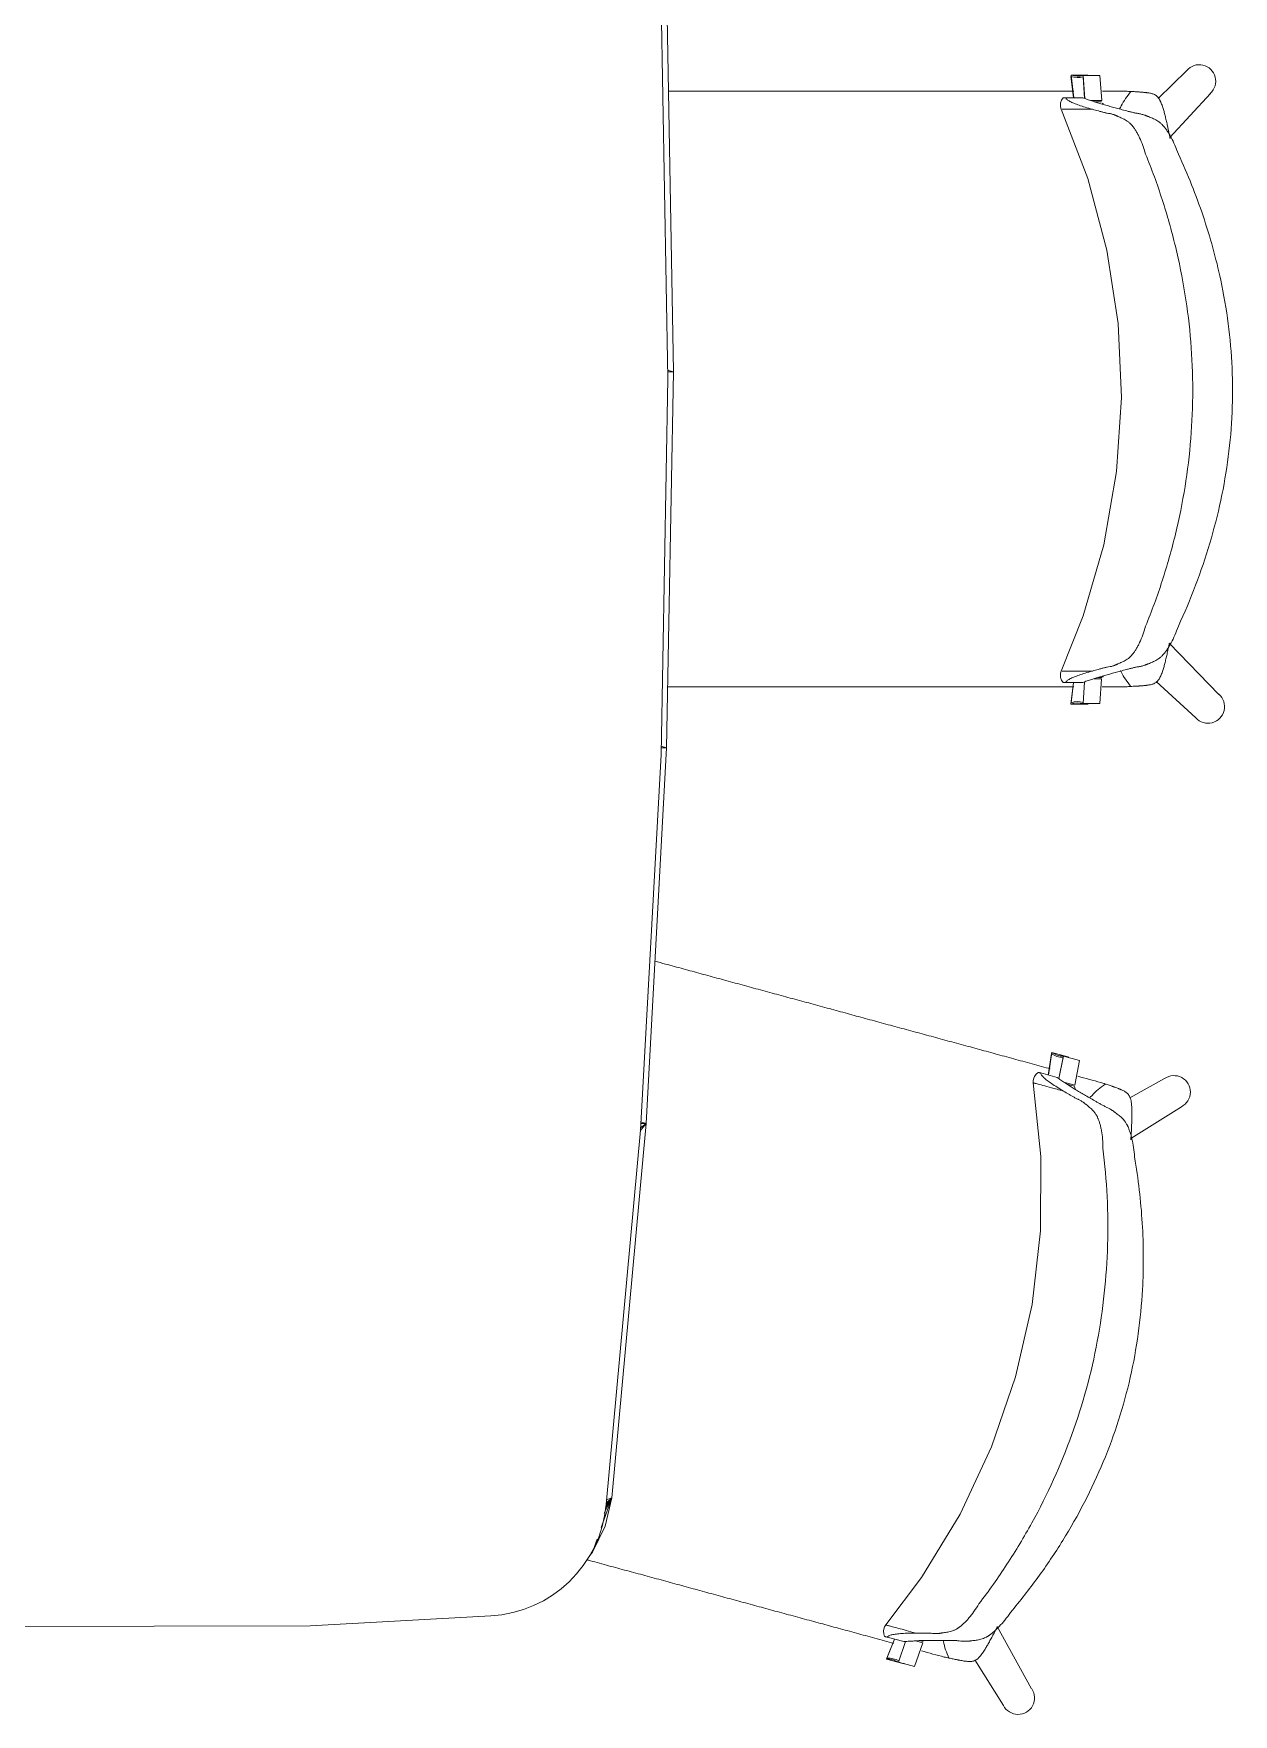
# Model space of a CAD drawing. Header units: millimetres. Extents: x 90978 to 295199, y -4084 to 97293.
# Drawn here: x 177945 to 178901, y 17096 to 18435 of the extents above; entities that cross this region are included whole.
import ezdxf

# ---------------------------------------------------------------- set-up
doc = ezdxf.new("R2010")
doc.units = ezdxf.units.MM
doc.header["$MEASUREMENT"] = 0
doc.layers.get('0').update_dxf_attribs({"linetype": 'CONTINUOUS'})
for name, color, linetype, lineweight in [('A-DETL-THIN', 8, 'CONTINUOUS', 9), ('G-IMPT', 8, 'CONTINUOUS', 9), ('I-FURN', 8, 'CONTINUOUS', 9)]:
    doc.layers.add(name, color=color, linetype=linetype, lineweight=lineweight)

# ---------------------------------------------------------------- blocks, each defined once
blk = doc.blocks.new('Synergy Type 3 - Desk Type 3_dwg_Family - 580997-310579-_3D_-V237-Level 0')
at = {"layer": 'G-IMPT'}
for p, q in [((-706.7, 2060.6), (-696.5, 2081.3)), ((-700.2, 2071), (-696.5, 2081.3)), ((-696.5, 2081.3), (-693.5, 2085)), ((-711.9, 2038.1), (-703.5, 2061.8)), ((-706.7, 2060.6), (-711.9, 2038.1)), ((-711.9, 2038.1), (-705.9, 2050.2)), ((-711.9, 2038.1), (-739.2, 1739.6)), ((-711.9, 2038.1), (-706.8, 2045.9)), ((-711.9, 2038.1), (-707.3, 2043.7)), ((-711.9, 2038.1), (-707.5, 2042.3)), ((-711.9, 2038.1), (-707.7, 2039.6)), ((-734.6, 1745.5), (-739.2, 1739.6)), ((-734.8, 1743.2), (-739.2, 1739.6)), ((-739.2, 1739.6), (-755.6, 1440.2)), ((-739.2, 1739.6), (-735, 1738.3)), ((-739.2, 1739.6), (-735, 1739.6)), ((-761.1, 1140.5), (-755.6, 1440.2)), ((-755.6, 1440.2), (-751.2, 1438.9)), ((-755.6, 1440.2), (-751.2, 1440.2)), ((-761.1, 1140.5), (-755.6, 840.8)), ((-761.1, 1140.5), (-756.4, 1139.1)), ((-761.1, 1140.5), (-756.5, 1140.5))]:
    blk.add_line(p, q, dxfattribs=at)

msp = doc.modelspace()

# ---------------------------------------------------------------- linework, layer by layer
at = {"layer": 'A-DETL-THIN'}
for p, q in [((178450.1, 18160.5), (178444.6, 18460.2)), ((178444.6, 17860.8), (178450.1, 18160.5)), ((178428.2, 17561.4), (178444.6, 17860.8)), ((178400.9, 17262.9), (178428.2, 17561.4)), ((177730.7, 17165.1), (178165.1, 17166.3)), ((178165.1, 17166.3), (178308.9, 17174.1))]:
    msp.add_line(p, q, dxfattribs=at)
msp.add_arc((178303.6, 17271.7), 97.7, 273.099, 354.8471, dxfattribs=at)
at = {"layer": 'I-FURN'}
for p, q in [((178771.3, 18401.3), (178773.4, 18384.2)), ((178771.4, 18402.3), (178773.5, 18384.2)), ((178784.7, 18402.3), (178771.4, 18402.3)), ((178782.2, 18383.7), (178781, 18401)), ((178782.3, 18383.6), (178781.1, 18402)), ((178781.1, 18402), (178794.4, 18402)), ((178794.4, 18402), (178795.8, 18382.1)), ((178863.7, 18405.9), (178840.9, 18383.8)), ((178763.1, 18380.3), (178763.9, 18382.4)), ((178763.9, 18382.4), (178765.1, 18384.2)), ((178780.8, 18384.2), (178767.2, 18384.2)), ((178795.8, 18382.1), (178786.9, 18382.1)), ((178850.2, 18352.6), (178882.4, 18387.7)), ((178762.9, 18378.8), (178763.1, 18380.3)), ((178763, 18376.9), (178762.9, 18378.8)), ((178763.5, 18375.1), (178763, 18376.9)), ((178763.5, 18375.1), (178784.8, 18319.9)), ((178795.7, 18381.1), (178789.8, 18381.1)), ((178784.8, 18319.9), (178800, 18262.8)), ((178800, 18262.8), (178808.9, 18204.4)), ((178808.9, 18204.4), (178811.5, 18145.3)), ((178811.5, 18145.3), (178807.6, 18086.3)), ((178807.6, 18086.3), (178797.4, 18028)), ((178797.4, 18028), (178781, 17971.2)), ((178781, 17971.2), (178763.5, 17927.3)), ((178889.1, 17908.7), (178849.6, 17949.4)), ((178763.5, 17927.3), (178763, 17925.5)), ((178763, 17925.5), (178762.9, 17923.6)), ((178762.9, 17923.6), (178763.1, 17922.1)), ((178763.1, 17922.1), (178763.9, 17920)), ((178763.9, 17920), (178765.1, 17918.2)), ((178780.8, 17918.2), (178767.2, 17918.2)), ((178773.4, 17918.2), (178771.3, 17901)), ((178773.3, 17918.2), (178771.4, 17902)), ((178781, 17901.3), (178782.2, 17918.7)), ((178789.8, 17921.2), (178795.7, 17921.2)), ((178792.8, 17922.2), (178795.8, 17922.2)), ((178795.7, 17921.2), (178794.4, 17901.3)), ((178839.3, 17919), (178870.9, 17890)), ((178771.3, 17901), (178784.7, 17901)), ((178794.4, 17901.3), (178781, 17901.3)), ((178755.7, 17622.3), (178753.2, 17605.2)), ((178756, 17623.3), (178753.4, 17605.2)), ((178768.9, 17619.7), (178756, 17623.3)), ((178761.6, 17602.4), (178765, 17619.5)), ((178761.7, 17602.4), (178765.3, 17620.4)), ((178765.3, 17620.4), (178778.2, 17616.9)), ((178742.3, 17604.2), (178743.6, 17606)), ((178743.6, 17606), (178745.2, 17607.4)), ((178760.4, 17603.3), (178747.2, 17606.9)), ((178778.2, 17616.9), (178774.3, 17597.3)), ((178741.3, 17600.9), (178741.7, 17602.8)), ((178741.3, 17599), (178741.3, 17600.9)), ((178741.3, 17599), (178747.3, 17540.2)), ((178741.7, 17602.8), (178742.3, 17604.2)), ((178774.3, 17597.3), (178765.7, 17599.6)), ((178774, 17596.4), (178768.3, 17598)), ((178846, 17602.5), (178818.3, 17587.2)), ((178819, 17554.6), (178859.3, 17580)), ((178747.3, 17540.2), (178747, 17481.1)), ((178747, 17481.1), (178740.3, 17422.4)), ((178740.3, 17422.4), (178727.2, 17364.7)), ((178727.2, 17364.7), (178708, 17308.8)), ((178708, 17308.8), (178682.9, 17255.3)), ((178682.9, 17255.3), (178652.1, 17204.8)), ((178652.1, 17204.8), (178623.7, 17167)), ((178622.1, 17163.6), (178621.9, 17162.1)), ((178622.7, 17165.4), (178622.1, 17163.6)), ((178623.7, 17167), (178622.7, 17165.4)), ((178740, 17116.1), (178712.6, 17165.7)), ((178621.9, 17162.1), (178622.1, 17159.8)), ((178622.1, 17159.8), (178622.8, 17157.8)), ((178630.8, 17155.6), (178624.3, 17139.6)), ((178630.8, 17155.6), (178624.6, 17140.5)), ((178638, 17153.6), (178624.8, 17157.2)), ((178633.8, 17137.3), (178639.5, 17153.8)), ((178653.2, 17152.7), (178646.7, 17133.8)), ((178647.5, 17154.2), (178653.2, 17152.7)), ((178650.6, 17154.4), (178653.5, 17153.6)), ((178624.3, 17139.6), (178637.2, 17136.1)), ((178646.7, 17133.8), (178633.8, 17137.3)), ((178694.7, 17139.1), (178717.5, 17102.8))]:
    msp.add_line(p, q, dxfattribs=at)
for centre, start, end in [((178873.6, 18397.5), 311.9896, 139.6059), ((178880.6, 17898.8), 221.9662, 49.5824), ((178853.4, 17591.7), 296.7636, 124.3798), ((178729.2, 17108.7), 206.7401, 34.3564)]:
    msp.add_arc(centre, 13.1, start, end, dxfattribs=at)
for centre, major_axis, start_param, end_param in [((178776.7, 18417.8), (0, 17.4), 2.819103, 3.398599), ((178776.8, 18418.8), (0, 17.4), 2.819103, 3.398599), ((178790.1, 18418.8), (0, 17.4), 2.819103, 2.902745), ((178776.7, 17884.5), (0, 17.4), 6.026179, 6.605675), ((178776.8, 17885.5), (0, 17.4), 6.026179, 6.605675), ((178790.1, 17884.5), (0, 17.4), 0.238848, 0.322489), ((178765.3, 17636.8), (4.6, 16.8), 2.819103, 3.398599), ((178765.5, 17637.8), (4.6, 16.8), 2.819103, 3.398599), ((178778.4, 17634.2), (4.6, 16.8), 2.819103, 2.902745), ((178625.2, 17122.2), (4.6, 16.8), 6.026179, 6.605675), ((178625.5, 17123.1), (4.6, 16.8), 6.026179, 6.605675), ((178638.1, 17118.7), (4.6, 16.8), 0.238848, 0.322489)]:
    msp.add_ellipse(centre, major_axis=major_axis, ratio=0.978487, start_param=start_param, end_param=end_param, dxfattribs=at)
for points, knots in [([(178450.5, 18389.5), (178452.3, 18389.5), (178459, 18389.5), (178470.5, 18389.5), (178485.1, 18389.5), (178500, 18389.5), (178515.2, 18389.5), (178530.6, 18389.5), (178545.7, 18389.5), (178558.3, 18389.5), (178568.4, 18389.5), (178576, 18389.5), (178583.6, 18389.5), (178593.6, 18389.5), (178606, 18389.5), (178618.4, 18389.5), (178628.3, 18389.5), (178635.9, 18389.5), (178643.5, 18389.5), (178653.5, 18389.5), (178665.9, 18389.5), (178678.4, 18389.5), (178688.5, 18389.5), (178696.1, 18389.5), (178703.8, 18389.5), (178713.9, 18389.5), (178726.4, 18389.5), (178741.4, 18389.5), (178756.9, 18389.5), (178767.6, 18389.5), (178773.2, 18389.5), (178773.6, 18389.5)], [-0.8699146, -0.8699146, -0.8699146, -0.8699146, -0.8571429, -0.8214286, -0.7857143, -0.75, -0.7142857, -0.6785714, -0.6428571, -0.6071429, -0.5892857, -0.5714286, -0.5535714, -0.5357143, -0.5, -0.4642857, -0.4464286, -0.4285714, -0.4107143, -0.3928571, -0.3571429, -0.3214286, -0.3035714, -0.2857143, -0.2678571, -0.25, -0.2142857, -0.1785714, -0.1428571, -0.1071429, -0.103964, -0.103964, -0.103964, -0.103964]), ([(178767.2, 18384.2), (178766.6, 18384.2), (178765.8, 18384.2), (178765.1, 18384.2), (178765, 18384.2), (178765.6, 18384.2), (178766.4, 18384.2), (178766.8, 18384.2)], [0, 0, 0, 0, 0.125, 0.25, 0.375, 0.5, 0.5837817, 0.5837817, 0.5837817, 0.5837817]), ([(178787.9, 18381.7), (178789.8, 18381.1), (178793, 18380), (178798.1, 18378.6), (178802.2, 18377.4), (178806.4, 18376.3), (178810.9, 18375.1), (178814.9, 18374), (178818.3, 18373.1), (178820.4, 18372.6), (178822.1, 18372.2), (178823.8, 18371.9), (178825.5, 18371.6), (178827.3, 18371.2), (178828.6, 18370.9), (178829.8, 18370.5), (178830.6, 18370.2), (178831.1, 18370), (178831.5, 18369.9), (178831.9, 18369.7), (178832.4, 18369.5), (178833.3, 18369.1), (178834.6, 18368.6), (178836.3, 18367.9), (178838, 18367.2), (178839.7, 18366.3), (178841.4, 18365.1), (178842.8, 18364), (178843.8, 18363), (178844.4, 18362.4), (178844.8, 18362), (178845.2, 18361.5), (178845.8, 18360.8), (178846.7, 18359.6), (178848, 18357.8), (178849.6, 18355.3), (178851.7, 18351.7), (178854.2, 18346.6), (178856, 18341.8), (178856.9, 18339.3)], [0, 0, 0, 0, 0.142857, 0.214286, 0.285714, 0.357143, 0.428571, 0.5, 0.535714, 0.571429, 0.589286, 0.607143, 0.642857, 0.660714, 0.678571, 0.696429, 0.705357, 0.709821, 0.714286, 0.71875, 0.723214, 0.732143, 0.75, 0.767857, 0.785714, 0.803571, 0.821429, 0.839286, 0.848214, 0.852679, 0.857143, 0.861607, 0.866071, 0.875, 0.892857, 0.910714, 0.928571, 0.964286, 1, 1, 1, 1]), ([(178819.1, 18389.3), (178817.5, 18387.4), (178814.7, 18383.6), (178811.9, 18378.9), (178810.5, 18376.1), (178810.1, 18375.2)], [0, 0, 0, 0, 0.02777778, 0.05555556, 0.06696683, 0.06696683, 0.06696683, 0.06696683]), ([(178819.1, 18389.3), (178820.2, 18389.2), (178821.9, 18389.1), (178823.8, 18389), (178824.9, 18388.9), (178825.7, 18388.9), (178826.5, 18388.8), (178827.5, 18388.7), (178828.8, 18388.6), (178830, 18388.5), (178830.9, 18388.4), (178831.4, 18388.4), (178831.8, 18388.3), (178832.2, 18388.3), (178832.7, 18388.2), (178833.6, 18388.1), (178834.8, 18387.9), (178836.1, 18387.5), (178837.3, 18387.1), (178838.6, 18386.5), (178839.7, 18385.6), (178840.7, 18384.6), (178841.3, 18383.7), (178841.7, 18383), (178842.1, 18382.4), (178842.6, 18381.4), (178843.2, 18380.1), (178843.9, 18378.4), (178844.5, 18376.6), (178845, 18374.9), (178845.5, 18373.3), (178845.9, 18371.7), (178846.3, 18370), (178846.8, 18368.2), (178847.4, 18365.7), (178848.4, 18361.3), (178849.2, 18357.6), (178849.7, 18355.2)], [0, 0, 0, 0, 0.0625, 0.09375, 0.109375, 0.125, 0.140625, 0.15625, 0.1875, 0.21875, 0.234375, 0.242188, 0.25, 0.257812, 0.265625, 0.28125, 0.3125, 0.34375, 0.375, 0.40625, 0.4375, 0.46875, 0.484375, 0.5, 0.515625, 0.53125, 0.5625, 0.59375, 0.625, 0.65625, 0.6875, 0.71875, 0.75, 0.78125, 0.8125, 0.875, 1, 1, 1, 1]), ([(178764.2, 18375.1), (178764.4, 18375.1), (178765.1, 18375.1), (178767.1, 18375.1), (178771, 18375.1), (178778.2, 18375.1), (178784.7, 18375.1), (178788.5, 18375.1)], [0.4444444, 0.4444444, 0.4444444, 0.4444444, 0.5138889, 0.5833333, 0.7222222, 0.8611111, 1, 1, 1, 1]), ([(178830.8, 18339.3), (178830.1, 18341.8), (178828.6, 18346.4), (178826.5, 18351.5), (178824.7, 18355.1), (178823.3, 18357.6), (178822.1, 18359.4), (178821.2, 18360.6), (178820.7, 18361.3), (178820.3, 18361.8), (178819.9, 18362.3), (178819.4, 18362.8), (178818.5, 18363.8), (178817.1, 18365), (178815.4, 18366.2), (178813.6, 18367.2), (178812, 18368), (178810.3, 18368.7), (178809, 18369.3), (178808.2, 18369.6), (178807.7, 18369.8), (178807.3, 18370), (178807, 18370.2), (178806.5, 18370.4), (178805.8, 18370.7), (178804.7, 18371), (178803.6, 18371.4), (178802.1, 18371.7), (178800.6, 18371.9), (178799.1, 18372.2), (178798, 18372.4), (178796.8, 18372.8), (178795.2, 18373.2), (178792.4, 18373.9), (178790, 18374.6), (178788.5, 18375.1)], [0, 0, 0, 0, 0.0625, 0.125, 0.15625, 0.1875, 0.21875, 0.234375, 0.242188, 0.25, 0.257812, 0.265625, 0.28125, 0.3125, 0.34375, 0.375, 0.40625, 0.4375, 0.46875, 0.484375, 0.492188, 0.5, 0.507812, 0.515625, 0.53125, 0.5625, 0.59375, 0.625, 0.6875, 0.71875, 0.75, 0.78125, 0.8125, 0.875, 1, 1, 1, 1]), ([(178830.8, 17963), (178835.7, 17975), (178844.5, 17999.1), (178858.6, 18048.7), (178868.9, 18112.4), (178868.9, 18189.9), (178858.5, 18253.6), (178844.5, 18303.2), (178835.7, 18327.4), (178830.8, 18339.3)], [-1, -1, -1, -1, -0.9, -0.8, -0.6, -0.4, -0.2, -0.1, 0, 0, 0, 0]), ([(178856.9, 18339.3), (178864.4, 18323.2), (178877.5, 18290.4), (178893.3, 18233.5), (178901.8, 18169), (178898.7, 18098), (178886.2, 18040.2), (178871, 17995.5), (178861.9, 17973.7), (178856.9, 17963)], [-1, -1, -1, -1, -0.863636, -0.727273, -0.545455, -0.363636, -0.181818, -0.090909, 0, 0, 0, 0]), ([(178856.9, 17963), (178856, 17960.5), (178854.2, 17955.8), (178851.7, 17950.7), (178849.6, 17947.1), (178848, 17944.6), (178846.7, 17942.7), (178845.8, 17941.5), (178845.2, 17940.9), (178844.8, 17940.4), (178844.4, 17939.9), (178843.8, 17939.3), (178842.8, 17938.4), (178841.4, 17937.2), (178839.7, 17936.1), (178838, 17935.2), (178836.3, 17934.4), (178834.6, 17933.7), (178833.3, 17933.2), (178832.4, 17932.9), (178831.9, 17932.6), (178831.5, 17932.5), (178831.1, 17932.3), (178830.6, 17932.1), (178829.8, 17931.8), (178828.6, 17931.4), (178827.3, 17931.1), (178825.5, 17930.8), (178823.8, 17930.5), (178822.1, 17930.2), (178820.9, 17929.9), (178819.6, 17929.5), (178817.9, 17929.1), (178814.9, 17928.3), (178810.9, 17927.2), (178806.4, 17926.1), (178802.2, 17924.9), (178798.1, 17923.8), (178794.3, 17922.7), (178790.9, 17921.6), (178788.9, 17921), (178787.9, 17920.6)], [0, 0, 0, 0, 0.035714, 0.071429, 0.089286, 0.107143, 0.125, 0.133929, 0.138393, 0.142857, 0.147321, 0.151786, 0.160714, 0.178571, 0.196429, 0.214286, 0.232143, 0.25, 0.267857, 0.276786, 0.28125, 0.285714, 0.290179, 0.294643, 0.303571, 0.321429, 0.339286, 0.357143, 0.392857, 0.410714, 0.428571, 0.446429, 0.464286, 0.5, 0.571429, 0.642857, 0.714286, 0.785714, 0.857143, 0.928571, 1, 1, 1, 1]), ([(178788.5, 17927.3), (178790, 17927.7), (178792.4, 17928.4), (178795.2, 17929.2), (178796.8, 17929.6), (178798, 17929.9), (178799.1, 17930.2), (178800.6, 17930.5), (178802.1, 17930.7), (178803.6, 17931), (178804.7, 17931.3), (178805.8, 17931.7), (178806.5, 17932), (178807, 17932.2), (178807.3, 17932.3), (178807.7, 17932.5), (178808.2, 17932.7), (178809, 17933.1), (178810.3, 17933.6), (178812, 17934.4), (178813.6, 17935.2), (178815.4, 17936.2), (178817.1, 17937.3), (178818.5, 17938.5), (178819.4, 17939.5), (178819.9, 17940.1), (178820.3, 17940.6), (178820.7, 17941), (178821.2, 17941.7), (178822.1, 17942.9), (178823.3, 17944.8), (178824.7, 17947.3), (178826.5, 17950.8), (178828.6, 17955.9), (178830.1, 17960.6), (178830.8, 17963)], [0, 0, 0, 0, 0.125, 0.1875, 0.21875, 0.25, 0.28125, 0.3125, 0.375, 0.40625, 0.4375, 0.46875, 0.484375, 0.492188, 0.5, 0.507812, 0.515625, 0.53125, 0.5625, 0.59375, 0.625, 0.65625, 0.6875, 0.71875, 0.734375, 0.742188, 0.75, 0.757812, 0.765625, 0.78125, 0.8125, 0.84375, 0.875, 0.9375, 1, 1, 1, 1]), ([(178849.7, 17949), (178849.2, 17946.7), (178848.4, 17942.9), (178847.4, 17938.5), (178846.8, 17936), (178846.3, 17934.2), (178845.9, 17932.5), (178845.5, 17931), (178845, 17929.4), (178844.5, 17927.7), (178843.9, 17925.9), (178843.2, 17924.2), (178842.6, 17922.9), (178842.1, 17921.9), (178841.7, 17921.2), (178841.3, 17920.5), (178840.7, 17919.7), (178839.7, 17918.7), (178838.6, 17917.8), (178837.3, 17917.2), (178836.1, 17916.7), (178834.8, 17916.4), (178833.6, 17916.2), (178832.7, 17916.1), (178832.2, 17916), (178831.8, 17915.9), (178831.4, 17915.9), (178830.9, 17915.8), (178830, 17915.7), (178828.8, 17915.6), (178827.5, 17915.5), (178826.5, 17915.5), (178825.7, 17915.4), (178824.9, 17915.3), (178823.8, 17915.3), (178821.9, 17915.2), (178820.2, 17915.1), (178819.1, 17915)], [0, 0, 0, 0, 0.125, 0.1875, 0.21875, 0.25, 0.28125, 0.3125, 0.34375, 0.375, 0.40625, 0.4375, 0.46875, 0.484375, 0.5, 0.515625, 0.53125, 0.5625, 0.59375, 0.625, 0.65625, 0.6875, 0.71875, 0.734375, 0.742188, 0.75, 0.757812, 0.765625, 0.78125, 0.8125, 0.84375, 0.859375, 0.875, 0.890625, 0.90625, 0.9375, 1, 1, 1, 1]), ([(178788.5, 17927.3), (178785.5, 17927.3), (178780.1, 17927.3), (178773.7, 17927.3), (178769, 17927.3), (178766.3, 17927.3), (178764.9, 17927.3), (178764.4, 17927.3), (178764.2, 17927.3)], [0, 0, 0, 0, 0.1111111, 0.2222222, 0.3333333, 0.4444444, 0.5, 0.5555556, 0.5555556, 0.5555556, 0.5555556]), ([(178810.8, 17927.7), (178811, 17927.3), (178812.1, 17924.9), (178814.7, 17920.7), (178817.5, 17916.9), (178819.1, 17915)], [0.93933321, 0.93933321, 0.93933321, 0.93933321, 0.94444444, 0.97222222, 1, 1, 1, 1]), ([(178773.7, 17914.8), (178773, 17914.8), (178769.7, 17914.8), (178763.9, 17914.8), (178756.1, 17914.8), (178748.3, 17914.8), (178738.2, 17914.8), (178725.9, 17914.8), (178713.6, 17914.8), (178703.7, 17914.8), (178696.2, 17914.8), (178688.5, 17914.8), (178678.5, 17914.8), (178666, 17914.8), (178651.2, 17914.8), (178636, 17914.8), (178620.9, 17914.8), (178605.9, 17914.8), (178593.4, 17914.8), (178583.3, 17914.8), (178575.7, 17914.8), (178568, 17914.8), (178558, 17914.8), (178545.5, 17914.8), (178533.1, 17914.8), (178523, 17914.8), (178515.4, 17914.8), (178507.7, 17914.8), (178497.7, 17914.8), (178485.4, 17914.8), (178470.8, 17914.8), (178459, 17914.8), (178452.1, 17914.8), (178450.1, 17914.8)], [-0.8977274, -0.8977274, -0.8977274, -0.8977274, -0.8928571, -0.875, -0.8571429, -0.8392857, -0.8214286, -0.7857143, -0.75, -0.7321429, -0.7142857, -0.6964286, -0.6785714, -0.6428571, -0.6071429, -0.5714286, -0.5357143, -0.5, -0.4642857, -0.4464286, -0.4285714, -0.4107143, -0.3928571, -0.3571429, -0.3214286, -0.3035714, -0.2857143, -0.2678571, -0.25, -0.2142857, -0.1785714, -0.1428571, -0.1282028, -0.1282028, -0.1282028, -0.1282028]), ([(178766.8, 17918.2), (178766.4, 17918.2), (178765.6, 17918.2), (178765, 17918.2), (178765.1, 17918.2), (178765.8, 17918.2), (178766.6, 17918.2), (178767.2, 17918.2)], [0.4171888, 0.4171888, 0.4171888, 0.4171888, 0.5, 0.625, 0.75, 0.875, 1, 1, 1, 1]), ([(178439.8, 17696), (178442.6, 17695.2), (178450.1, 17693.2), (178462.3, 17689.9), (178476.5, 17686), (178490.8, 17682.1), (178505.5, 17678.1), (178520.3, 17674.1), (178534.9, 17670.1), (178547, 17666.8), (178556.8, 17664.2), (178564.1, 17662.2), (178571.5, 17660.2), (178581.2, 17657.5), (178593.1, 17654.3), (178605, 17651), (178614.6, 17648.4), (178621.9, 17646.4), (178629.2, 17644.4), (178638.9, 17641.8), (178650.9, 17638.6), (178662.9, 17635.3), (178672.6, 17632.6), (178680.1, 17630.6), (178687.5, 17628.6), (178697.2, 17626), (178709.2, 17622.7), (178723.8, 17618.7), (178738.6, 17614.7), (178749, 17611.8), (178754.4, 17610.4), (178754.8, 17610.3)], [-0.8780383, -0.8780383, -0.8780383, -0.8780383, -0.8571429, -0.8214286, -0.7857143, -0.75, -0.7142857, -0.6785714, -0.6428571, -0.6071429, -0.5892857, -0.5714286, -0.5535714, -0.5357143, -0.5, -0.4642857, -0.4464286, -0.4285714, -0.4107143, -0.3928571, -0.3571429, -0.3214286, -0.3035714, -0.2857143, -0.2678571, -0.25, -0.2142857, -0.1785714, -0.1428571, -0.1071429, -0.103964, -0.103964, -0.103964, -0.103964]), ([(178747.2, 17606.9), (178746.7, 17607), (178745.9, 17607.2), (178745.2, 17607.4), (178745.1, 17607.4), (178745.7, 17607.3), (178746.5, 17607.1), (178746.8, 17607)], [0, 0, 0, 0, 0.125, 0.25, 0.375, 0.5, 0.5837817, 0.5837817, 0.5837817, 0.5837817]), ([(178741.3, 17599), (178741.3, 17599), (178741.4, 17599), (178741.9, 17598.9), (178742.8, 17598.6), (178744.7, 17598.1), (178748.5, 17597.1), (178755.4, 17595.2), (178761.7, 17593.5), (178765.4, 17592.5)], [0.3374293, 0.3374293, 0.3374293, 0.3374293, 0.3888889, 0.4444444, 0.5138889, 0.5833333, 0.7222222, 0.8611111, 1, 1, 1, 1]), ([(178796.8, 17546.9), (178796.8, 17549.4), (178796.6, 17554.3), (178795.9, 17559.8), (178795.1, 17563.7), (178794.4, 17566.4), (178793.7, 17568.6), (178793.2, 17570), (178792.8, 17570.7), (178792.6, 17571.3), (178792.4, 17571.9), (178792, 17572.6), (178791.4, 17573.7), (178790.3, 17575.3), (178789, 17576.9), (178787.6, 17578.2), (178786.2, 17579.5), (178784.8, 17580.6), (178783.7, 17581.5), (178782.9, 17582.1), (178782.5, 17582.4), (178782.2, 17582.7), (178782, 17582.9), (178781.6, 17583.2), (178780.9, 17583.7), (178780, 17584.3), (178779, 17584.9), (178777.6, 17585.6), (178776.3, 17586.2), (178774.9, 17586.9), (178773.9, 17587.5), (178772.8, 17588.1), (178771.4, 17588.9), (178768.9, 17590.4), (178766.8, 17591.6), (178765.4, 17592.5)], [0, 0, 0, 0, 0.0625, 0.125, 0.15625, 0.1875, 0.21875, 0.234375, 0.242188, 0.25, 0.257812, 0.265625, 0.28125, 0.3125, 0.34375, 0.375, 0.40625, 0.4375, 0.46875, 0.484375, 0.492188, 0.5, 0.507812, 0.515625, 0.53125, 0.5625, 0.59375, 0.625, 0.6875, 0.71875, 0.75, 0.78125, 0.8125, 0.875, 1, 1, 1, 1]), ([(178766.6, 17599.1), (178768.2, 17597.9), (178771.1, 17596), (178775.6, 17593.3), (178779.2, 17591.2), (178783, 17588.9), (178787, 17586.6), (178790.6, 17584.5), (178793.6, 17582.8), (178795.6, 17581.7), (178797.1, 17580.9), (178798.6, 17580.1), (178800.2, 17579.4), (178801.8, 17578.6), (178803, 17577.9), (178804, 17577.3), (178804.8, 17576.7), (178805.2, 17576.4), (178805.5, 17576.2), (178805.9, 17575.9), (178806.3, 17575.6), (178807.1, 17575), (178808.2, 17574.1), (178809.6, 17573.1), (178811.1, 17571.9), (178812.5, 17570.5), (178813.8, 17569), (178814.9, 17567.5), (178815.6, 17566.3), (178816, 17565.6), (178816.3, 17565.1), (178816.5, 17564.5), (178816.9, 17563.7), (178817.5, 17562.3), (178818.3, 17560.1), (178819.2, 17557.3), (178820.2, 17553.3), (178821.3, 17547.7), (178821.8, 17542.7), (178822, 17540)], [0, 0, 0, 0, 0.142857, 0.214286, 0.285714, 0.357143, 0.428571, 0.5, 0.535714, 0.571429, 0.589286, 0.607143, 0.642857, 0.660714, 0.678571, 0.696429, 0.705357, 0.709821, 0.714286, 0.71875, 0.723214, 0.732143, 0.75, 0.767857, 0.785714, 0.803571, 0.821429, 0.839286, 0.848214, 0.852679, 0.857143, 0.861607, 0.866071, 0.875, 0.892857, 0.910714, 0.928571, 0.964286, 1, 1, 1, 1]), ([(178774.9, 17593.8), (178774.8, 17594.2), (178774.4, 17595.2), (178774.1, 17596), (178773.9, 17596.4)], [-0.5281276, -0.5281276, -0.5281276, -0.5281276, -0.3333333, -0.1189454, -0.1189454, -0.1189454, -0.1189454]), ([(178798.7, 17598.1), (178796.6, 17596.7), (178792.9, 17593.8), (178788.9, 17590), (178786.9, 17587.7), (178786.3, 17587)], [0, 0, 0, 0, 0.02777778, 0.05555556, 0.06696683, 0.06696683, 0.06696683, 0.06696683]), ([(178798.7, 17598.1), (178799.7, 17597.8), (178801.3, 17597.3), (178803.1, 17596.6), (178804.2, 17596.3), (178804.9, 17596), (178805.7, 17595.7), (178806.7, 17595.4), (178807.8, 17595), (178809, 17594.6), (178809.8, 17594.2), (178810.3, 17594), (178810.6, 17593.9), (178811, 17593.7), (178811.5, 17593.5), (178812.3, 17593.2), (178813.4, 17592.7), (178814.6, 17592), (178815.7, 17591.2), (178816.7, 17590.3), (178817.6, 17589.1), (178818.2, 17588), (178818.6, 17587), (178818.9, 17586.2), (178819.1, 17585.4), (178819.3, 17584.3), (178819.5, 17582.9), (178819.7, 17581.1), (178819.8, 17579.2), (178819.9, 17577.4), (178819.9, 17575.8), (178819.9, 17574.2), (178819.9, 17572.4), (178819.8, 17570.5), (178819.8, 17568), (178819.6, 17563.5), (178819.4, 17559.6), (178819.3, 17557.2)], [0, 0, 0, 0, 0.0625, 0.09375, 0.109375, 0.125, 0.140625, 0.15625, 0.1875, 0.21875, 0.234375, 0.242188, 0.25, 0.257812, 0.265625, 0.28125, 0.3125, 0.34375, 0.375, 0.40625, 0.4375, 0.46875, 0.484375, 0.5, 0.515625, 0.53125, 0.5625, 0.59375, 0.625, 0.65625, 0.6875, 0.71875, 0.75, 0.78125, 0.8125, 0.875, 1, 1, 1, 1]), ([(178698, 17183.8), (178705.9, 17194), (178720.7, 17215), (178747.3, 17259.2), (178774, 17317.9), (178794.4, 17392.7), (178801.1, 17456.9), (178800.6, 17508.4), (178798.4, 17534.1), (178796.8, 17546.9)], [-1, -1, -1, -1, -0.9, -0.8, -0.6, -0.4, -0.2, -0.1, 0, 0, 0, 0]), ([(178822, 17540), (178825, 17522.5), (178829.1, 17487.4), (178829.4, 17428.3), (178820.6, 17363.8), (178798.9, 17296.2), (178771.7, 17243.7), (178745.3, 17204.5), (178730.8, 17186), (178723.2, 17176.9)], [-1, -1, -1, -1, -0.863636, -0.727273, -0.545455, -0.363636, -0.181818, -0.090909, 0, 0, 0, 0]), ([(178630.2, 17152.3), (178629.6, 17152.4), (178626.4, 17153.3), (178620.8, 17154.8), (178613.2, 17156.9), (178605.8, 17158.9), (178596, 17161.6), (178584.1, 17164.8), (178572.3, 17168), (178562.7, 17170.6), (178555.4, 17172.6), (178548.1, 17174.6), (178538.4, 17177.2), (178526.4, 17180.5), (178512, 17184.4), (178497.4, 17188.4), (178482.8, 17192.4), (178468.3, 17196.3), (178456.3, 17199.6), (178446.5, 17202.3), (178439.2, 17204.3), (178431.8, 17206.3), (178422.1, 17208.9), (178410.1, 17212.2), (178398, 17215.4), (178389.9, 17217.7), (178386.5, 17218.6), (178385.6, 17218.8)], [-0.8977274, -0.8977274, -0.8977274, -0.8977274, -0.8928571, -0.875, -0.8571429, -0.8392857, -0.8214286, -0.7857143, -0.75, -0.7321429, -0.7142857, -0.6964286, -0.6785714, -0.6428571, -0.6071429, -0.5714286, -0.5357143, -0.5, -0.4642857, -0.4464286, -0.4285714, -0.4107143, -0.3928571, -0.3571429, -0.3214286, -0.3035714, -0.2970783, -0.2970783, -0.2970783, -0.2970783]), ([(178723.2, 17176.9), (178721.7, 17174.7), (178718.6, 17170.7), (178714.9, 17166.4), (178712, 17163.4), (178709.8, 17161.5), (178708, 17160), (178706.8, 17159.1), (178706.1, 17158.6), (178705.6, 17158.3), (178705, 17157.9), (178704.3, 17157.5), (178703.1, 17156.8), (178701.5, 17156.1), (178699.5, 17155.5), (178697.6, 17155), (178695.8, 17154.7), (178694, 17154.5), (178692.6, 17154.4), (178691.6, 17154.3), (178691.1, 17154.2), (178690.7, 17154.1), (178690.3, 17154.1), (178689.7, 17154), (178688.8, 17153.9), (178687.6, 17153.9), (178686.2, 17153.9), (178684.4, 17154), (178682.7, 17154.2), (178681, 17154.4), (178679.7, 17154.4), (178678.4, 17154.4), (178676.6, 17154.4), (178673.6, 17154.5), (178669.4, 17154.5), (178664.7, 17154.5), (178660.4, 17154.5), (178656.1, 17154.5), (178652.2, 17154.5), (178648.6, 17154.3), (178646.5, 17154.2), (178645.5, 17154.1)], [0, 0, 0, 0, 0.035714, 0.071429, 0.089286, 0.107143, 0.125, 0.133929, 0.138393, 0.142857, 0.147321, 0.151786, 0.160714, 0.178571, 0.196429, 0.214286, 0.232143, 0.25, 0.267857, 0.276786, 0.28125, 0.285714, 0.290179, 0.294643, 0.303571, 0.321429, 0.339286, 0.357143, 0.392857, 0.410714, 0.428571, 0.446429, 0.464286, 0.5, 0.571429, 0.642857, 0.714286, 0.785714, 0.857143, 0.928571, 1, 1, 1, 1]), ([(178647.8, 17160.4), (178649.4, 17160.4), (178651.9, 17160.5), (178654.7, 17160.5), (178656.4, 17160.5), (178657.6, 17160.4), (178658.8, 17160.4), (178660.3, 17160.3), (178661.8, 17160.1), (178663.3, 17160), (178664.5, 17160), (178665.6, 17160.1), (178666.4, 17160.2), (178666.9, 17160.3), (178667.3, 17160.3), (178667.7, 17160.4), (178668.2, 17160.5), (178669.1, 17160.6), (178670.5, 17160.8), (178672.3, 17161.1), (178674.1, 17161.4), (178676, 17161.9), (178678, 17162.6), (178679.7, 17163.4), (178680.8, 17164.1), (178681.5, 17164.5), (178682, 17164.9), (178682.5, 17165.2), (178683.1, 17165.7), (178684.3, 17166.7), (178686, 17168.2), (178688, 17170.2), (178690.7, 17173.2), (178694, 17177.5), (178696.7, 17181.6), (178698, 17183.8)], [0, 0, 0, 0, 0.125, 0.1875, 0.21875, 0.25, 0.28125, 0.3125, 0.375, 0.40625, 0.4375, 0.46875, 0.484375, 0.492188, 0.5, 0.507812, 0.515625, 0.53125, 0.5625, 0.59375, 0.625, 0.65625, 0.6875, 0.71875, 0.734375, 0.742188, 0.75, 0.757812, 0.765625, 0.78125, 0.8125, 0.84375, 0.875, 0.9375, 1, 1, 1, 1]), ([(178647.8, 17160.4), (178644.9, 17161.2), (178639.7, 17162.6), (178633.5, 17164.3), (178628.9, 17165.5), (178626.4, 17166.2), (178625, 17166.6), (178624.3, 17166.8), (178623.8, 17166.9), (178623.7, 17167), (178623.7, 17167)], [0, 0, 0, 0, 0.1111111, 0.2222222, 0.3333333, 0.4444444, 0.5, 0.5555556, 0.6111111, 0.6625707, 0.6625707, 0.6625707, 0.6625707]), ([(178712.6, 17165.3), (178711.5, 17163.2), (178709.7, 17159.8), (178707.6, 17155.8), (178706.3, 17153.6), (178705.4, 17151.9), (178704.5, 17150.4), (178703.7, 17149), (178702.9, 17147.6), (178701.9, 17146.1), (178700.9, 17144.5), (178699.8, 17143.1), (178698.9, 17141.9), (178698.1, 17141.1), (178697.6, 17140.6), (178697, 17140), (178696.1, 17139.3), (178695, 17138.7), (178693.6, 17138.1), (178692.3, 17137.8), (178691, 17137.7), (178689.6, 17137.8), (178688.4, 17137.9), (178687.5, 17138), (178687, 17138), (178686.6, 17138.1), (178686.2, 17138.1), (178685.7, 17138.2), (178684.8, 17138.4), (178683.6, 17138.6), (178682.4, 17138.8), (178681.4, 17139), (178680.6, 17139.2), (178679.8, 17139.3), (178678.7, 17139.5), (178676.8, 17139.9), (178675.2, 17140.3), (178674.1, 17140.5)], [0, 0, 0, 0, 0.125, 0.1875, 0.21875, 0.25, 0.28125, 0.3125, 0.34375, 0.375, 0.40625, 0.4375, 0.46875, 0.484375, 0.5, 0.515625, 0.53125, 0.5625, 0.59375, 0.625, 0.65625, 0.6875, 0.71875, 0.734375, 0.742188, 0.75, 0.757812, 0.765625, 0.78125, 0.8125, 0.84375, 0.859375, 0.875, 0.890625, 0.90625, 0.9375, 1, 1, 1, 1]), ([(178624.5, 17157.3), (178624.1, 17157.4), (178623.4, 17157.6), (178622.8, 17157.8), (178622.8, 17157.8), (178623.5, 17157.6), (178624.3, 17157.4), (178624.8, 17157.2)], [0.4171888, 0.4171888, 0.4171888, 0.4171888, 0.5, 0.625, 0.75, 0.875, 1, 1, 1, 1]), ([(178669.4, 17154.9), (178669.5, 17154.5), (178670, 17151.9), (178671.3, 17147.2), (178673.1, 17142.7), (178674.1, 17140.5)], [0.93933321, 0.93933321, 0.93933321, 0.93933321, 0.94444444, 0.97222222, 1, 1, 1, 1])]:
    msp.add_open_spline(points, degree=3, knots=knots, dxfattribs=at)
for points in [[(178788.5, 18375.1), (178786.4, 18375.6), (178782.6, 18376.7), (178777.7, 18378.3), (178773.5, 18379.9), (178770.2, 18381.3), (178768.1, 18382.8), (178767.3, 18383.7), (178767.2, 18384.2)], [(178780.8, 18384.2), (178781.9, 18383.8), (178784.1, 18383), (178786.6, 18382.1), (178787.9, 18381.7)], [(178796.4, 18389.5), (178802.9, 18389.5), (178809.2, 18389.5), (178815.3, 18389.5)], [(178815.3, 18389.5), (178815.9, 18389.4), (178817.2, 18389.4), (178818.5, 18389.3), (178819.1, 18389.3)], [(178797.3, 18378.8), (178797.1, 18379.2), (178796.8, 18379.6), (178796.5, 18380)], [(178850.4, 18351.6), (178850.2, 18352.8), (178849.9, 18354), (178849.7, 18355.2)], [(178849.7, 18355.2), (178849.9, 18354), (178850.2, 18352.8), (178850.4, 18351.6)], [(178767.2, 17918.2), (178767.3, 17918.6), (178768.1, 17919.5), (178770.2, 17921), (178773.5, 17922.5), (178777.7, 17924), (178782.6, 17925.7), (178786.4, 17926.8), (178788.5, 17927.3)], [(178787.9, 17920.6), (178786.6, 17920.2), (178784.1, 17919.4), (178781.9, 17918.6), (178780.8, 17918.2)], [(178815.3, 17914.8), (178809.1, 17914.8), (178802.8, 17914.8), (178796.3, 17914.8)], [(178796.5, 17922.4), (178796.8, 17922.7), (178797.1, 17923.1), (178797.3, 17923.5)], [(178819.1, 17915), (178818.5, 17915), (178817.2, 17914.9), (178815.9, 17914.8), (178815.3, 17914.8)], [(178765.4, 17592.5), (178763.6, 17593.5), (178760.2, 17595.6), (178755.8, 17598.5), (178752.1, 17601), (178749.4, 17603.3), (178747.7, 17605.3), (178747.3, 17606.4), (178747.2, 17606.9)], [(178760.4, 17603.3), (178761.3, 17602.6), (178763.3, 17601.3), (178765.4, 17599.8), (178766.6, 17599.1)], [(178776.8, 17604.3), (178783, 17602.6), (178789.1, 17600.9), (178795, 17599.3)], [(178795, 17599.3), (178795.6, 17599.1), (178796.8, 17598.7), (178798.1, 17598.3), (178798.7, 17598.1)], [(178819, 17553.5), (178819.1, 17554.8), (178819.2, 17556), (178819.3, 17557.2)], [(178819.3, 17557.2), (178819.2, 17556), (178819.1, 17554.8), (178819, 17553.6)], [(178624.8, 17157.2), (178625.1, 17157.6), (178626, 17158.3), (178628.5, 17159.2), (178632, 17159.7), (178636.5, 17160.1), (178641.7, 17160.4), (178645.7, 17160.4), (178647.8, 17160.4)], [(178645.5, 17154.1), (178644.1, 17154.1), (178641.5, 17153.9), (178639.1, 17153.7), (178638, 17153.6)], [(178670.4, 17141.3), (178664.4, 17142.9), (178658.3, 17144.6), (178652.1, 17146.3)], [(178674.1, 17140.5), (178673.5, 17140.6), (178672.2, 17140.9), (178671, 17141.2), (178670.4, 17141.3)]]:
    msp.add_open_spline(points, degree=3, dxfattribs=at)

# ---------------------------------------------------------------- block references
at = {"rotation": 179.9999999999998}
msp.add_blockref('Synergy Type 3 - Desk Type 3_dwg_Family - 580997-310579-_3D_-V237-Level 0', (177693.5, 19306.3), dxfattribs=at)
msp.add_blockref('Synergy Type 3 - Desk Type 3_dwg_Family - 580997-310579-_3D_-V237-Level 0', (177693.5, 19306.3), dxfattribs=at)

doc.saveas('drawing.dxf')
